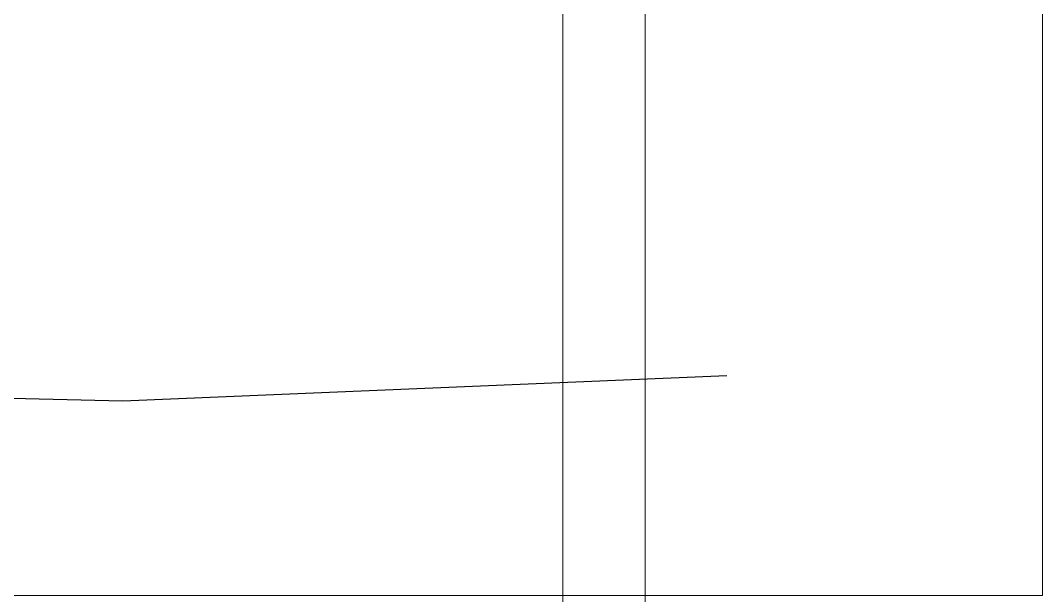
# Model space of a CAD drawing. Header units: inches. Extents: x 2 to 197762, y -33236 to 9.
# Drawn here: x 76961 to 78985, y -18897 to -17757 of the extents above; entities that cross this region are included whole.
import ezdxf

# ---------------------------------------------------------------- set-up
doc = ezdxf.new("R2010")
doc.units = ezdxf.units.IN
doc.header["$LTSCALE"] = 5
doc.header["$MEASUREMENT"] = 0
doc.layers.add('A-WALL', color=7, linetype='Continuous', lineweight=9)

msp = doc.modelspace()

# ---------------------------------------------------------------- linework, layer by layer
for p, q in [((77163.69, -18511.21, 1.52), (75033.08, -18459.4, 1.52)), ((78359.7, -18461.11, 1.52), (77163.69, -18511.21, 1.52))]:
    msp.add_line(p, q)
at = {"layer": 'A-WALL', "ltscale": 5}
for p in [(78035.42, -16519.34), (78198.38, -16519.34)]:
    msp.add_xline(p, (0, 1), dxfattribs=at)
msp.add_lwpolyline([(74409.79, -15702.28), (78985.45, -15702.28), (78985.45, -18896.61), (74409.79, -18896.61)], close=True, dxfattribs=at)

doc.saveas('drawing.dxf')
